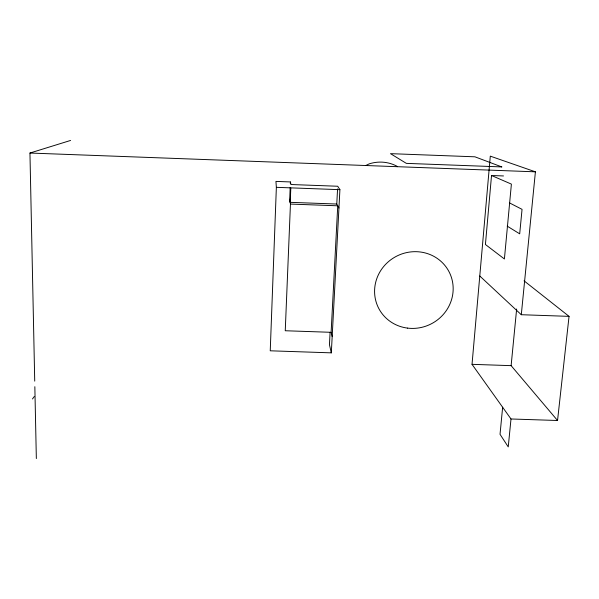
<?xml version="1.0" encoding="UTF-8"?>
<svg xmlns="http://www.w3.org/2000/svg" width="599" height="599" viewBox="0 0 599 599"><rect width="100%" height="100%" fill="white"/><g stroke="black" fill="none" stroke-linecap="round" stroke-linejoin="round"><path stroke-width="0.9" d="M276.364 187.33L270.239 350.797L331.322 352.856L339.91 189.666L337.701 186.244L290.957 184.522L290.41 181.939L275.937 181.407L276.364 187.33L339.91 189.666M290.807 188.086L290.223 202.335L289.699 199.332L290.186 187.435M290.335 183.773L290.41 181.939M289.699 199.332L290.448 204.079L285.251 330.745L331.12 332.31L332.175 336.586M330.079 332.61L329.45 344.71L331.322 352.856M338.944 208.003L336.773 204.034L337.566 188.91M331.12 332.31L337.739 205.801L290.448 204.079M472.027 364.334L490.296 156.144L535.409 171.823L521.295 314.715L569.05 316.362L557.542 420.498L510.999 418.978L472.027 364.334L511.119 365.652L557.542 420.498M491.524 175.507L485.422 244.497L504.403 258.978L511.396 184.103L491.524 175.507L503.504 175.949M502.643 407.253L500.03 434.305L508.244 446.899L510.999 418.978M511.119 365.652L516.645 308.994M32.473 398.964L34.255 396.545M365.749 165.519L369.171 163.886A36.187 35.274 -43.4 0 1 396.605 166.043L397.534 166.694M34.727 381.136L29.95 153.037L70.592 140.443M29.95 153.037L535.409 171.823M290.141 202.335L336.773 204.034M509.674 202.994L522.051 209.351L519.692 233.827L507.181 226.123M524.073 280.849L569.05 316.362M479.777 276.004L521.295 314.715M34.839 386.699L36.344 458.557M501.775 166.919L406.354 163.37L390.466 153.651L474.925 156.811L501.775 166.919M407.552 328.11A39.646 38.014 -27.8 0 0 450.628 275.226A39.646 38.014 -27.8 0 0 383.457 266.795A39.646 38.014 -27.8 0 0 407.552 328.11"/></g></svg>
